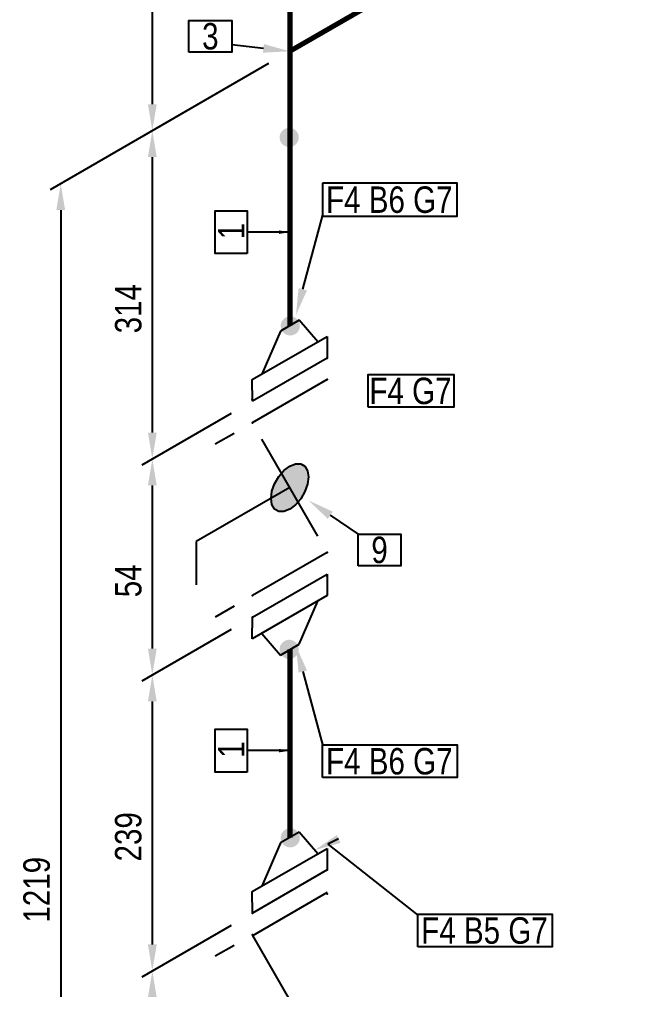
# Model space of a CAD drawing. Header units: millimetres. Extents: x 0 to 594, y 0 to 420.
# Drawn here: x 168 to 226.7, y 160.4 to 252.1 of the extents above; entities that cross this region are included whole.
import ezdxf
from ezdxf import colors
from ezdxf.entities.mleader import LeaderData, LeaderLine
from ezdxf.enums import TextEntityAlignment as Align
from ezdxf.math import Vec2, Vec3

# ---------------------------------------------------------------- set-up
doc = ezdxf.new("R2010")
doc.units = ezdxf.units.MM
doc.header["$LTSCALE"] = 0.25
for name, color, linetype in [('밸브', 4, 'Continuous'), ('용접', 1, 'Continuous'), ('주석', 7, 'Continuous'), ('치수', 1, 'Continuous')]:
    doc.layers.add(name, color=color, linetype=linetype)
doc.layers.add('파이프', color=3, linetype='Continuous', lineweight=70)
doc.styles.add('AdskIsoAnnotation', font='arial.ttf', dxfattribs={"width": 0.8, "height": 1})
doc.styles.add('AdskIsoMetric', font='arial.ttf', dxfattribs={"width": 0.8, "height": 2.5})
doc.styles.add('AdskIsoMetric-30', font='arial.ttf', dxfattribs={"width": 0.8, "height": 2.5})
doc.styles.add('AdskIsoMetric30', font='arial.ttf', dxfattribs={"width": 0.8, "oblique": 30, "height": 2.5})
doc.styles.get("Standard").update_dxf_attribs({"font": 'arial.ttf'})
doc.dimstyles.new('AdskIsoMetric', dxfattribs={"dimtxt": 2.5, "dimasz": 2.5, "dimexe": 1, "dimexo": 2, "dimgap": 0.8, "dimtad": 1, "dimdec": 0, "dimrnd": 1, "dimzin": 0, "dimdsep": 46, "dimtxsty": 'AdskIsoMetric', "dimcen": 0, "dimclrt": 7, "dimadec": 0, "dimazin": 0, "dimtfac": 1, "dimtdec": 0, "dimtmove": 1, "dimatfit": 3, "dimfxl": 0, "dimfrac": 2, "dimtolj": 1, "dimtzin": 0, "dimarcsym": 0})

# ---------------------------------------------------------------- blocks, each defined once
blk = doc.blocks.new('화살표된 체크 밸브-1-IsoRight')
h = blk.add_hatch(color=256)
h.paths.add_polyline_path([(-0.2335, 0), (-0.2149, -0.0539), (-0.3573, 0)], flags=0)
h.paths.add_polyline_path([(-0.2522, 0.0539), (-0.2335, 0), (-0.3573, 0)], flags=0)
at = {"color": 0, "extrusion": (0.707107, 0.408248, -0.57735)}
for p, q in [((-0.3568, 0.4082), (-0.3568, 0)), ((-0.3568, 0), (0.3503, 0)), ((0.3503, 0), (0.3503, -0.4082))]:
    blk.add_line(p, q, dxfattribs=at)
blk = doc.blocks.new('개스킷-1-IsoRight')
at = {"color": 0, "linetype": 'ByBlock', "lineweight": -2, "extrusion": (1, 0, 0)}
for p in [(-0.0442, 0.2296), (0.0442, 0.1786), (-0.0529, -0.1736), (0.0442, -0.2296)]:
    blk.add_point(p, dxfattribs=at)
blk = doc.blocks.new('플랜지WN-1-IsoRight')
at = {"color": 0, "linetype": 'ByBlock', "lineweight": -2, "extrusion": (0.707107, 0.408248, -0.57735)}
for p, q in [((0.0221, 0.1914), (0.1105, 0.1403)), ((0.0221, -0.2169), (0.0221, 0.1914)), ((0.0221, 0.1403), (-0.1105, 0.1148)), ((0.1105, 0.1403), (0.1105, -0.2679)), ((-0.1105, 0.1148), (-0.1105, 0.0128)), ((-0.1105, 0.0128), (0.0221, -0.1659)), ((0.1105, -0.2679), (0.0221, -0.2169))]:
    blk.add_line(p, q, dxfattribs=at)
blk = doc.blocks.new('버터플라이 밸브-1-IsoRight')
blk.add_hatch(color=256).paths.add_polyline_path([(-0.0884, 0.051), (-0.0883, 0.0516), (-0.0882, 0.0522), (-0.0881, 0.0528), (-0.088, 0.0534), (-0.0879, 0.054), (-0.0879, 0.0546), (-0.0878, 0.0552), (-0.0877, 0.0558), (-0.0876, 0.0564), (-0.0875, 0.057), (-0.0874, 0.0576), (-0.0873, 0.0581), (-0.0872, 0.0587), (-0.0872, 0.0593), (-0.0871, 0.0599), (-0.087, 0.0605), (-0.0869, 0.0611), (-0.0868, 0.0617), (-0.0867, 0.0623), (-0.0866, 0.0629), (-0.0865, 0.0635), (-0.0864, 0.0641), (-0.0864, 0.0647), (-0.0863, 0.0653), (-0.0862, 0.0658), (-0.0861, 0.0664), (-0.086, 0.067), (-0.0859, 0.0676), (-0.0858, 0.0682), (-0.0857, 0.0688), (-0.0857, 0.0694), (-0.0856, 0.07), (-0.0855, 0.0706), (-0.0854, 0.0712), (-0.0853, 0.0718), (-0.0852, 0.0724), (-0.0851, 0.073), (-0.085, 0.0736), (-0.0849, 0.0741), (-0.0849, 0.0747), (-0.0848, 0.0753), (-0.0847, 0.0759), (-0.0846, 0.0765), (-0.0845, 0.0771), (-0.0844, 0.0777), (-0.0843, 0.0783), (-0.0842, 0.0789), (-0.0842, 0.0795), (-0.0841, 0.0801), (-0.0841, 0.0801), (-0.0838, 0.0805), (-0.0835, 0.0809), (-0.0833, 0.0814), (-0.083, 0.0818), (-0.0828, 0.0822), (-0.0825, 0.0827), (-0.0823, 0.0831), (-0.082, 0.0835), (-0.0818, 0.084), (-0.0815, 0.0844), (-0.0812, 0.0848), (-0.081, 0.0853), (-0.0807, 0.0857), (-0.0805, 0.0861), (-0.0802, 0.0866), (-0.08, 0.087), (-0.0797, 0.0874), (-0.0795, 0.0879), (-0.0792, 0.0883), (-0.0789, 0.0887), (-0.0787, 0.0892), (-0.0784, 0.0896), (-0.0782, 0.09), (-0.0779, 0.0905), (-0.0777, 0.0909), (-0.0774, 0.0913), (-0.0771, 0.0918), (-0.0769, 0.0922), (-0.0766, 0.0926), (-0.0764, 0.0931), (-0.0761, 0.0935), (-0.0759, 0.0939), (-0.0756, 0.0944), (-0.0754, 0.0948), (-0.0751, 0.0952), (-0.0748, 0.0957), (-0.0746, 0.0961), (-0.0743, 0.0965), (-0.0741, 0.0969), (-0.0738, 0.0974), (-0.0736, 0.0978), (-0.0733, 0.0982), (-0.073, 0.0987), (-0.0728, 0.0991), (-0.0725, 0.0995), (-0.0723, 0.1), (-0.072, 0.1004), (-0.0718, 0.1008), (-0.0715, 0.1013), (-0.0715, 0.1013), (-0.0711, 0.1015), (-0.0707, 0.1017), (-0.0703, 0.102), (-0.0699, 0.1022), (-0.0695, 0.1024), (-0.0691, 0.1027), (-0.0687, 0.1029), (-0.0683, 0.1031), (-0.0679, 0.1033), (-0.0675, 0.1036), (-0.0671, 0.1038), (-0.0667, 0.104), (-0.0663, 0.1043), (-0.0659, 0.1045), (-0.0655, 0.1047), (-0.0651, 0.105), (-0.0647, 0.1052), (-0.0643, 0.1054), (-0.0639, 0.1057), (-0.0635, 0.1059), (-0.0631, 0.1061), (-0.0627, 0.1063), (-0.0623, 0.1066), (-0.0619, 0.1068), (-0.0615, 0.107), (-0.0611, 0.1073), (-0.0607, 0.1075), (-0.0603, 0.1077), (-0.0599, 0.108), (-0.0595, 0.1082), (-0.0591, 0.1084), (-0.0587, 0.1086), (-0.0583, 0.1089), (-0.0579, 0.1091), (-0.0575, 0.1093), (-0.0571, 0.1096), (-0.0567, 0.1098), (-0.0563, 0.11), (-0.0559, 0.1103), (-0.0555, 0.1105), (-0.0551, 0.1107), (-0.0547, 0.111), (-0.0543, 0.1112), (-0.0539, 0.1114), (-0.0535, 0.1116), (-0.0532, 0.1119), (-0.0528, 0.1121), (-0.0524, 0.1123), (-0.052, 0.1126), (-0.052, 0.1126), (-0.0515, 0.1126), (-0.0509, 0.1126), (-0.0504, 0.1126), (-0.0499, 0.1126), (-0.0494, 0.1126), (-0.0489, 0.1126), (-0.0484, 0.1126), (-0.0479, 0.1126), (-0.0474, 0.1126), (-0.0469, 0.1126), (-0.0464, 0.1126), (-0.0459, 0.1126), (-0.0454, 0.1126), (-0.0449, 0.1126), (-0.0444, 0.1126), (-0.0439, 0.1127), (-0.0434, 0.1127), (-0.0429, 0.1127), (-0.0424, 0.1127), (-0.0419, 0.1127), (-0.0414, 0.1127), (-0.0409, 0.1127), (-0.0404, 0.1127), (-0.0399, 0.1127), (-0.0394, 0.1127), (-0.0389, 0.1127), (-0.0384, 0.1127), (-0.0379, 0.1127), (-0.0374, 0.1127), (-0.0369, 0.1127), (-0.0364, 0.1127), (-0.0359, 0.1127), (-0.0354, 0.1127), (-0.0349, 0.1128), (-0.0344, 0.1128), (-0.0339, 0.1128), (-0.0333, 0.1128), (-0.0328, 0.1128), (-0.0323, 0.1128), (-0.0318, 0.1128), (-0.0313, 0.1128), (-0.0308, 0.1128), (-0.0303, 0.1128), (-0.0298, 0.1128), (-0.0293, 0.1128), (-0.0288, 0.1128), (-0.0283, 0.1128), (-0.0278, 0.1128), (-0.0273, 0.1128), (-0.0273, 0.1128), (-0.0268, 0.1126), (-0.0262, 0.1124), (-0.0256, 0.1122), (-0.0251, 0.112), (-0.0245, 0.1117), (-0.024, 0.1115), (-0.0234, 0.1113), (-0.0229, 0.1111), (-0.0223, 0.1109), (-0.0217, 0.1106), (-0.0212, 0.1104), (-0.0206, 0.1102), (-0.0201, 0.11), (-0.0195, 0.1098), (-0.019, 0.1095), (-0.0184, 0.1093), (-0.0178, 0.1091), (-0.0173, 0.1089), (-0.0167, 0.1087), (-0.0162, 0.1084), (-0.0156, 0.1082), (-0.0151, 0.108), (-0.0145, 0.1078), (-0.0139, 0.1076), (-0.0134, 0.1073), (-0.0128, 0.1071), (-0.0123, 0.1069), (-0.0117, 0.1067), (-0.0111, 0.1065), (-0.0106, 0.1062), (-0.01, 0.106), (-0.0095, 0.1058), (-0.0089, 0.1056), (-0.0084, 0.1054), (-0.0078, 0.1051), (-0.0072, 0.1049), (-0.0067, 0.1047), (-0.0061, 0.1045), (-0.0056, 0.1043), (-0.005, 0.104), (-0.0045, 0.1038), (-0.0039, 0.1036), (-0.0033, 0.1034), (-0.0028, 0.1032), (-0.0022, 0.1029), (-0.0017, 0.1027), (-0.0011, 0.1025), (-0.0006, 0.1023), (0, 0.1021), (0, 0.1021), (0.0006, 0.1016), (0.0011, 0.1012), (0.0017, 0.1008), (0.0022, 0.1004), (0.0028, 0.0999), (0.0033, 0.0995), (0.0039, 0.0991), (0.0045, 0.0987), (0.005, 0.0982), (0.0056, 0.0978), (0.0061, 0.0974), (0.0067, 0.097), (0.0072, 0.0966), (0.0078, 0.0961), (0.0084, 0.0957), (0.0089, 0.0953), (0.0095, 0.0949), (0.01, 0.0944), (0.0106, 0.094), (0.0111, 0.0936), (0.0117, 0.0932), (0.0123, 0.0927), (0.0128, 0.0923), (0.0134, 0.0919), (0.0139, 0.0915), (0.0145, 0.091), (0.0151, 0.0906), (0.0156, 0.0902), (0.0162, 0.0898), (0.0167, 0.0893), (0.0173, 0.0889), (0.0178, 0.0885), (0.0184, 0.0881), (0.019, 0.0877), (0.0195, 0.0872), (0.0201, 0.0868), (0.0206, 0.0864), (0.0212, 0.086), (0.0217, 0.0855), (0.0223, 0.0851), (0.0229, 0.0847), (0.0234, 0.0843), (0.024, 0.0838), (0.0245, 0.0834), (0.0251, 0.083), (0.0256, 0.0826), (0.0262, 0.0821), (0.0268, 0.0817), (0.0273, 0.0813), (0.0273, 0.0813), (0.0278, 0.0807), (0.0283, 0.0801), (0.0288, 0.0795), (0.0293, 0.079), (0.0298, 0.0784), (0.0303, 0.0778), (0.0308, 0.0772), (0.0313, 0.0766), (0.0318, 0.076), (0.0323, 0.0754), (0.0328, 0.0748), (0.0333, 0.0743), (0.0339, 0.0737), (0.0344, 0.0731), (0.0349, 0.0725), (0.0354, 0.0719), (0.0359, 0.0713), (0.0364, 0.0707), (0.0369, 0.0702), (0.0374, 0.0696), (0.0379, 0.069), (0.0384, 0.0684), (0.0389, 0.0678), (0.0394, 0.0672), (0.0399, 0.0666), (0.0404, 0.0661), (0.0409, 0.0655), (0.0414, 0.0649), (0.0419, 0.0643), (0.0424, 0.0637), (0.0429, 0.0631), (0.0434, 0.0625), (0.0439, 0.062), (0.0444, 0.0614), (0.0449, 0.0608), (0.0454, 0.0602), (0.0459, 0.0596), (0.0464, 0.059), (0.0469, 0.0584), (0.0474, 0.0579), (0.0479, 0.0573), (0.0484, 0.0567), (0.0489, 0.0561), (0.0494, 0.0555), (0.0499, 0.0549), (0.0504, 0.0543), (0.0509, 0.0537), (0.0515, 0.0532), (0.052, 0.0526), (0.052, 0.0526), (0.0524, 0.0519), (0.0528, 0.0512), (0.0532, 0.0505), (0.0535, 0.0498), (0.0539, 0.0491), (0.0543, 0.0484), (0.0547, 0.0477), (0.0551, 0.047), (0.0555, 0.0464), (0.0559, 0.0457), (0.0563, 0.045), (0.0567, 0.0443), (0.0571, 0.0436), (0.0575, 0.0429), (0.0579, 0.0422), (0.0583, 0.0415), (0.0587, 0.0408), (0.0591, 0.0401), (0.0595, 0.0394), (0.0599, 0.0388), (0.0603, 0.0381), (0.0607, 0.0374), (0.0611, 0.0367), (0.0615, 0.036), (0.0619, 0.0353), (0.0623, 0.0346), (0.0627, 0.0339), (0.0631, 0.0332), (0.0635, 0.0325), (0.0639, 0.0318), (0.0643, 0.0311), (0.0647, 0.0305), (0.0651, 0.0298), (0.0655, 0.0291), (0.0659, 0.0284), (0.0663, 0.0277), (0.0667, 0.027), (0.0671, 0.0263), (0.0675, 0.0256), (0.0679, 0.0249), (0.0683, 0.0242), (0.0687, 0.0235), (0.0691, 0.0229), (0.0695, 0.0222), (0.0699, 0.0215), (0.0703, 0.0208), (0.0707, 0.0201), (0.0711, 0.0194), (0.0715, 0.0187), (0.0715, 0.0187), (0.0718, 0.018), (0.072, 0.0172), (0.0723, 0.0165), (0.0725, 0.0158), (0.0728, 0.0151), (0.073, 0.0143), (0.0733, 0.0136), (0.0736, 0.0129), (0.0738, 0.0121), (0.0741, 0.0114), (0.0743, 0.0107), (0.0746, 0.01), (0.0748, 0.0092), (0.0751, 0.0085), (0.0754, 0.0078), (0.0756, 0.007), (0.0759, 0.0063), (0.0761, 0.0056), (0.0764, 0.0049), (0.0766, 0.0041), (0.0769, 0.0034), (0.0771, 0.0027), (0.0774, 0.0019), (0.0777, 0.0012), (0.0779, 0.0005), (0.0782, -0.0002), (0.0784, -0.001), (0.0787, -0.0017), (0.0789, -0.0024), (0.0792, -0.0032), (0.0795, -0.0039), (0.0797, -0.0046), (0.08, -0.0053), (0.0802, -0.0061), (0.0805, -0.0068), (0.0807, -0.0075), (0.081, -0.0083), (0.0812, -0.009), (0.0815, -0.0097), (0.0818, -0.0104), (0.082, -0.0112), (0.0823, -0.0119), (0.0825, -0.0126), (0.0828, -0.0134), (0.083, -0.0141), (0.0833, -0.0148), (0.0835, -0.0155), (0.0838, -0.0163), (0.0841, -0.017), (0.0841, -0.017), (0.0842, -0.0177), (0.0842, -0.0184), (0.0843, -0.0191), (0.0844, -0.0198), (0.0845, -0.0205), (0.0846, -0.0212), (0.0847, -0.0219), (0.0848, -0.0226), (0.0849, -0.0232), (0.0849, -0.0239), (0.085, -0.0246), (0.0851, -0.0253), (0.0852, -0.026), (0.0853, -0.0267), (0.0854, -0.0274), (0.0855, -0.0281), (0.0856, -0.0288), (0.0857, -0.0295), (0.0857, -0.0302), (0.0858, -0.0309), (0.0859, -0.0316), (0.086, -0.0323), (0.0861, -0.033), (0.0862, -0.0337), (0.0863, -0.0344), (0.0864, -0.0351), (0.0864, -0.0357), (0.0865, -0.0364), (0.0866, -0.0371), (0.0867, -0.0378), (0.0868, -0.0385), (0.0869, -0.0392), (0.087, -0.0399), (0.0871, -0.0406), (0.0872, -0.0413), (0.0872, -0.042), (0.0873, -0.0427), (0.0874, -0.0434), (0.0875, -0.0441), (0.0876, -0.0448), (0.0877, -0.0455), (0.0878, -0.0462), (0.0879, -0.0469), (0.0879, -0.0476), (0.088, -0.0483), (0.0881, -0.0489), (0.0882, -0.0496), (0.0883, -0.0503), (0.0884, -0.051), (0.0884, -0.051), (0.0883, -0.0516), (0.0882, -0.0522), (0.0881, -0.0528), (0.088, -0.0534), (0.0879, -0.054), (0.0879, -0.0546), (0.0878, -0.0552), (0.0877, -0.0558), (0.0876, -0.0564), (0.0875, -0.057), (0.0874, -0.0576), (0.0873, -0.0581), (0.0872, -0.0587), (0.0872, -0.0593), (0.0871, -0.0599), (0.087, -0.0605), (0.0869, -0.0611), (0.0868, -0.0617), (0.0867, -0.0623), (0.0866, -0.0629), (0.0865, -0.0635), (0.0864, -0.0641), (0.0864, -0.0647), (0.0863, -0.0653), (0.0862, -0.0658), (0.0861, -0.0664), (0.086, -0.067), (0.0859, -0.0676), (0.0858, -0.0682), (0.0857, -0.0688), (0.0857, -0.0694), (0.0856, -0.07), (0.0855, -0.0706), (0.0854, -0.0712), (0.0853, -0.0718), (0.0852, -0.0724), (0.0851, -0.073), (0.085, -0.0736), (0.0849, -0.0741), (0.0849, -0.0747), (0.0848, -0.0753), (0.0847, -0.0759), (0.0846, -0.0765), (0.0845, -0.0771), (0.0844, -0.0777), (0.0843, -0.0783), (0.0842, -0.0789), (0.0842, -0.0795), (0.0841, -0.0801), (0.0841, -0.0801), (0.0838, -0.0805), (0.0835, -0.0809), (0.0833, -0.0814), (0.083, -0.0818), (0.0828, -0.0822), (0.0825, -0.0827), (0.0823, -0.0831), (0.082, -0.0835), (0.0818, -0.084), (0.0815, -0.0844), (0.0812, -0.0848), (0.081, -0.0853), (0.0807, -0.0857), (0.0805, -0.0861), (0.0802, -0.0866), (0.08, -0.087), (0.0797, -0.0874), (0.0795, -0.0879), (0.0792, -0.0883), (0.0789, -0.0887), (0.0787, -0.0892), (0.0784, -0.0896), (0.0782, -0.09), (0.0779, -0.0905), (0.0777, -0.0909), (0.0774, -0.0913), (0.0771, -0.0918), (0.0769, -0.0922), (0.0766, -0.0926), (0.0764, -0.0931), (0.0761, -0.0935), (0.0759, -0.0939), (0.0756, -0.0944), (0.0754, -0.0948), (0.0751, -0.0952), (0.0748, -0.0957), (0.0746, -0.0961), (0.0743, -0.0965), (0.0741, -0.0969), (0.0738, -0.0974), (0.0736, -0.0978), (0.0733, -0.0982), (0.073, -0.0987), (0.0728, -0.0991), (0.0725, -0.0995), (0.0723, -0.1), (0.072, -0.1004), (0.0718, -0.1008), (0.0715, -0.1013), (0.0715, -0.1013), (0.0711, -0.1015), (0.0707, -0.1017), (0.0703, -0.102), (0.0699, -0.1022), (0.0695, -0.1024), (0.0691, -0.1027), (0.0687, -0.1029), (0.0683, -0.1031), (0.0679, -0.1033), (0.0675, -0.1036), (0.0671, -0.1038), (0.0667, -0.104), (0.0663, -0.1043), (0.0659, -0.1045), (0.0655, -0.1047), (0.0651, -0.105), (0.0647, -0.1052), (0.0643, -0.1054), (0.0639, -0.1057), (0.0635, -0.1059), (0.0631, -0.1061), (0.0627, -0.1063), (0.0623, -0.1066), (0.0619, -0.1068), (0.0615, -0.107), (0.0611, -0.1073), (0.0607, -0.1075), (0.0603, -0.1077), (0.0599, -0.108), (0.0595, -0.1082), (0.0591, -0.1084), (0.0587, -0.1086), (0.0583, -0.1089), (0.0579, -0.1091), (0.0575, -0.1093), (0.0571, -0.1096), (0.0567, -0.1098), (0.0563, -0.11), (0.0559, -0.1103), (0.0555, -0.1105), (0.0551, -0.1107), (0.0547, -0.111), (0.0543, -0.1112), (0.0539, -0.1114), (0.0535, -0.1116), (0.0532, -0.1119), (0.0528, -0.1121), (0.0524, -0.1123), (0.052, -0.1126), (0.052, -0.1126), (0.0515, -0.1126), (0.0509, -0.1126), (0.0504, -0.1126), (0.0499, -0.1126), (0.0494, -0.1126), (0.0489, -0.1126), (0.0484, -0.1126), (0.0479, -0.1126), (0.0474, -0.1126), (0.0469, -0.1126), (0.0464, -0.1126), (0.0459, -0.1126), (0.0454, -0.1126), (0.0449, -0.1126), (0.0444, -0.1126), (0.0439, -0.1127), (0.0434, -0.1127), (0.0429, -0.1127), (0.0424, -0.1127), (0.0419, -0.1127), (0.0414, -0.1127), (0.0409, -0.1127), (0.0404, -0.1127), (0.0399, -0.1127), (0.0394, -0.1127), (0.0389, -0.1127), (0.0384, -0.1127), (0.0379, -0.1127), (0.0374, -0.1127), (0.0369, -0.1127), (0.0364, -0.1127), (0.0359, -0.1127), (0.0354, -0.1127), (0.0349, -0.1128), (0.0344, -0.1128), (0.0339, -0.1128), (0.0333, -0.1128), (0.0328, -0.1128), (0.0323, -0.1128), (0.0318, -0.1128), (0.0313, -0.1128), (0.0308, -0.1128), (0.0303, -0.1128), (0.0298, -0.1128), (0.0293, -0.1128), (0.0288, -0.1128), (0.0283, -0.1128), (0.0278, -0.1128), (0.0273, -0.1128), (0.0273, -0.1128), (0.0268, -0.1126), (0.0262, -0.1124), (0.0256, -0.1122), (0.0251, -0.112), (0.0245, -0.1117), (0.024, -0.1115), (0.0234, -0.1113), (0.0229, -0.1111), (0.0223, -0.1109), (0.0217, -0.1106), (0.0212, -0.1104), (0.0206, -0.1102), (0.0201, -0.11), (0.0195, -0.1098), (0.019, -0.1095), (0.0184, -0.1093), (0.0178, -0.1091), (0.0173, -0.1089), (0.0167, -0.1087), (0.0162, -0.1084), (0.0156, -0.1082), (0.0151, -0.108), (0.0145, -0.1078), (0.0139, -0.1076), (0.0134, -0.1073), (0.0128, -0.1071), (0.0123, -0.1069), (0.0117, -0.1067), (0.0111, -0.1065), (0.0106, -0.1062), (0.01, -0.106), (0.0095, -0.1058), (0.0089, -0.1056), (0.0084, -0.1054), (0.0078, -0.1051), (0.0072, -0.1049), (0.0067, -0.1047), (0.0061, -0.1045), (0.0056, -0.1043), (0.005, -0.104), (0.0045, -0.1038), (0.0039, -0.1036), (0.0033, -0.1034), (0.0028, -0.1032), (0.0022, -0.1029), (0.0017, -0.1027), (0.0011, -0.1025), (0.0006, -0.1023), (0, -0.1021), (0, -0.1021), (-0.0006, -0.1016), (-0.0011, -0.1012), (-0.0017, -0.1008), (-0.0022, -0.1004), (-0.0028, -0.0999), (-0.0033, -0.0995), (-0.0039, -0.0991), (-0.0045, -0.0987), (-0.005, -0.0982), (-0.0056, -0.0978), (-0.0061, -0.0974), (-0.0067, -0.097), (-0.0072, -0.0966), (-0.0078, -0.0961), (-0.0084, -0.0957), (-0.0089, -0.0953), (-0.0095, -0.0949), (-0.01, -0.0944), (-0.0106, -0.094), (-0.0111, -0.0936), (-0.0117, -0.0932), (-0.0123, -0.0927), (-0.0128, -0.0923), (-0.0134, -0.0919), (-0.0139, -0.0915), (-0.0145, -0.091), (-0.0151, -0.0906), (-0.0156, -0.0902), (-0.0162, -0.0898), (-0.0167, -0.0893), (-0.0173, -0.0889), (-0.0178, -0.0885), (-0.0184, -0.0881), (-0.019, -0.0877), (-0.0195, -0.0872), (-0.0201, -0.0868), (-0.0206, -0.0864), (-0.0212, -0.086), (-0.0217, -0.0855), (-0.0223, -0.0851), (-0.0229, -0.0847), (-0.0234, -0.0843), (-0.024, -0.0838), (-0.0245, -0.0834), (-0.0251, -0.083), (-0.0256, -0.0826), (-0.0262, -0.0821), (-0.0268, -0.0817), (-0.0273, -0.0813), (-0.0273, -0.0813), (-0.0278, -0.0807), (-0.0283, -0.0801), (-0.0288, -0.0795), (-0.0293, -0.079), (-0.0298, -0.0784), (-0.0303, -0.0778), (-0.0308, -0.0772), (-0.0313, -0.0766), (-0.0318, -0.076), (-0.0323, -0.0754), (-0.0328, -0.0748), (-0.0333, -0.0743), (-0.0339, -0.0737), (-0.0344, -0.0731), (-0.0349, -0.0725), (-0.0354, -0.0719), (-0.0359, -0.0713), (-0.0364, -0.0707), (-0.0369, -0.0702), (-0.0374, -0.0696), (-0.0379, -0.069), (-0.0384, -0.0684), (-0.0389, -0.0678), (-0.0394, -0.0672), (-0.0399, -0.0666), (-0.0404, -0.0661), (-0.0409, -0.0655), (-0.0414, -0.0649), (-0.0419, -0.0643), (-0.0424, -0.0637), (-0.0429, -0.0631), (-0.0434, -0.0625), (-0.0439, -0.062), (-0.0444, -0.0614), (-0.0449, -0.0608), (-0.0454, -0.0602), (-0.0459, -0.0596), (-0.0464, -0.059), (-0.0469, -0.0584), (-0.0474, -0.0579), (-0.0479, -0.0573), (-0.0484, -0.0567), (-0.0489, -0.0561), (-0.0494, -0.0555), (-0.0499, -0.0549), (-0.0504, -0.0543), (-0.0509, -0.0537), (-0.0515, -0.0532), (-0.052, -0.0526), (-0.052, -0.0526), (-0.0524, -0.0519), (-0.0528, -0.0512), (-0.0532, -0.0505), (-0.0535, -0.0498), (-0.0539, -0.0491), (-0.0543, -0.0484), (-0.0547, -0.0477), (-0.0551, -0.047), (-0.0555, -0.0464), (-0.0559, -0.0457), (-0.0563, -0.045), (-0.0567, -0.0443), (-0.0571, -0.0436), (-0.0575, -0.0429), (-0.0579, -0.0422), (-0.0583, -0.0415), (-0.0587, -0.0408), (-0.0591, -0.0401), (-0.0595, -0.0394), (-0.0599, -0.0388), (-0.0603, -0.0381), (-0.0607, -0.0374), (-0.0611, -0.0367), (-0.0615, -0.036), (-0.0619, -0.0353), (-0.0623, -0.0346), (-0.0627, -0.0339), (-0.0631, -0.0332), (-0.0635, -0.0325), (-0.0639, -0.0318), (-0.0643, -0.0311), (-0.0647, -0.0305), (-0.0651, -0.0298), (-0.0655, -0.0291), (-0.0659, -0.0284), (-0.0663, -0.0277), (-0.0667, -0.027), (-0.0671, -0.0263), (-0.0675, -0.0256), (-0.0679, -0.0249), (-0.0683, -0.0242), (-0.0687, -0.0235), (-0.0691, -0.0229), (-0.0695, -0.0222), (-0.0699, -0.0215), (-0.0703, -0.0208), (-0.0707, -0.0201), (-0.0711, -0.0194), (-0.0715, -0.0187), (-0.0715, -0.0187), (-0.0718, -0.018), (-0.072, -0.0172), (-0.0723, -0.0165), (-0.0725, -0.0158), (-0.0728, -0.0151), (-0.073, -0.0143), (-0.0733, -0.0136), (-0.0736, -0.0129), (-0.0738, -0.0121), (-0.0741, -0.0114), (-0.0743, -0.0107), (-0.0746, -0.01), (-0.0748, -0.0092), (-0.0751, -0.0085), (-0.0754, -0.0078), (-0.0756, -0.007), (-0.0759, -0.0063), (-0.0761, -0.0056), (-0.0764, -0.0049), (-0.0766, -0.0041), (-0.0769, -0.0034), (-0.0771, -0.0027), (-0.0774, -0.0019), (-0.0777, -0.0012), (-0.0779, -0.0005), (-0.0782, 0.0002), (-0.0784, 0.001), (-0.0787, 0.0017), (-0.0789, 0.0024), (-0.0792, 0.0032), (-0.0795, 0.0039), (-0.0797, 0.0046), (-0.08, 0.0053), (-0.0802, 0.0061), (-0.0805, 0.0068), (-0.0807, 0.0075), (-0.081, 0.0083), (-0.0812, 0.009), (-0.0815, 0.0097), (-0.0818, 0.0104), (-0.082, 0.0112), (-0.0823, 0.0119), (-0.0825, 0.0126), (-0.0828, 0.0134), (-0.083, 0.0141), (-0.0833, 0.0148), (-0.0835, 0.0155), (-0.0838, 0.0163), (-0.0841, 0.017), (-0.0841, 0.017), (-0.0842, 0.0177), (-0.0842, 0.0184), (-0.0843, 0.0191), (-0.0844, 0.0198), (-0.0845, 0.0205), (-0.0846, 0.0212), (-0.0847, 0.0219), (-0.0848, 0.0226), (-0.0849, 0.0232), (-0.0849, 0.0239), (-0.085, 0.0246), (-0.0851, 0.0253), (-0.0852, 0.026), (-0.0853, 0.0267), (-0.0854, 0.0274), (-0.0855, 0.0281), (-0.0856, 0.0288), (-0.0857, 0.0295), (-0.0857, 0.0302), (-0.0858, 0.0309), (-0.0859, 0.0316), (-0.086, 0.0323), (-0.0861, 0.033), (-0.0862, 0.0337), (-0.0863, 0.0344), (-0.0864, 0.0351), (-0.0864, 0.0357), (-0.0865, 0.0364), (-0.0866, 0.0371), (-0.0867, 0.0378), (-0.0868, 0.0385), (-0.0869, 0.0392), (-0.087, 0.0399), (-0.0871, 0.0406), (-0.0872, 0.0413), (-0.0872, 0.042), (-0.0873, 0.0427), (-0.0874, 0.0434), (-0.0875, 0.0441), (-0.0876, 0.0448), (-0.0877, 0.0455), (-0.0878, 0.0462), (-0.0879, 0.0469), (-0.0879, 0.0476), (-0.088, 0.0483), (-0.0881, 0.0489), (-0.0882, 0.0496), (-0.0883, 0.0503)], flags=0)
at = {"color": 0, "linetype": 'ByBlock', "lineweight": -2, "extrusion": (0.707107, 0.408248, -0.57735)}
for p, q in [((-0.3536, 0.4082), (-0.3536, 0)), ((-0.0841, 0.0801), (-0.0715, 0.1013)), ((-0.0715, 0.1013), (-0.052, 0.1126)), ((-0.052, 0.1126), (-0.0273, 0.1128)), ((-0.0273, 0.1128), (0, 0.1021)), ((0, 0.1021), (0.0273, 0.0813)), ((-0.0884, 0.051), (-0.0841, 0.0801)), ((-0.0841, 0.017), (-0.0884, 0.051)), ((0.0273, 0.0813), (0.052, 0.0526)), ((0.052, 0.0526), (0.0715, 0.0187)), ((0.2652, 0), (-0.2652, 0)), ((-0.0715, -0.0187), (-0.0841, 0.017)), ((0.0715, 0.0187), (0.0841, -0.017)), ((0.3536, 0), (0.3536, -0.4082)), ((-0.052, -0.0526), (-0.0715, -0.0187)), ((0.0841, -0.017), (0.0884, -0.051)), ((-0.0273, -0.0813), (-0.052, -0.0526)), ((0, -0.1021), (-0.0273, -0.0813)), ((0.0841, -0.0801), (0.0715, -0.1013)), ((0.0884, -0.051), (0.0841, -0.0801)), ((0.0273, -0.1128), (0, -0.1021)), ((0.052, -0.1126), (0.0273, -0.1128)), ((0.0715, -0.1013), (0.052, -0.1126))]:
    blk.add_line(p, q, dxfattribs=at)
blk = doc.blocks.new('Operator_Lever-2-IsoRight')
at = {"color": 0, "linetype": 'ByBlock', "lineweight": -2, "extrusion": (-0.707107, -0.408248, 0.57735)}
for p, q in [((0, 0), (0, -0.5103)), ((0, -0.5103), (0.1768, -0.6124))]:
    blk.add_line(p, q, dxfattribs=at)
blk = doc.blocks.new('*D45')
at = {"layer": 'Defpoints', "color": 0}
for p in [(256.265, 300.309), (256.265, 285.309), (193.535, 249.092)]:
    blk.add_point(p, dxfattribs=at)
at = {"layer": '치수', "color": 0, "lineweight": -2}
for p, q in [((256.265, 287.619), (256.265, 301.464)), ((195.701, 265.342), (254.1, 299.059))]:
    blk.add_line(p, q, dxfattribs=at)
at = {"layer": '치수', "color": 0}
for points in [[(253.891, 299.42), (254.308, 298.698), (256.265, 300.309)], [(195.492, 265.703), (195.909, 264.982), (193.535, 264.092)]]:
    blk.add_solid(points, dxfattribs=at)
at = {"layer": '치수', "color": 7, "insert": (224.9, 284.818), "char_height": 2.5, "attachment_point": 5, "rotation": 30, "style": 'AdskIsoMetric30'}
blk.add_mtext('\\A1;700', dxfattribs=at)
blk = doc.blocks.new('*D48')
at = {"layer": 'Defpoints', "color": 0}
for p in [(193.535, 287.764), (193.535, 249.092), (180.545, 241.592)]:
    blk.add_point(p, dxfattribs=at)
at = {"layer": '치수', "color": 0, "lineweight": -2}
for p, q in [((191.535, 286.609), (179.545, 279.687)), ((180.545, 277.764), (180.545, 244.092)), ((191.535, 247.938), (179.545, 241.015))]:
    blk.add_line(p, q, dxfattribs=at)
at = {"layer": '치수', "color": 0}
for points in [[(180.128, 277.764), (180.962, 277.764), (180.545, 280.264)], [(180.128, 244.092), (180.962, 244.092), (180.545, 241.592)]]:
    blk.add_solid(points, dxfattribs=at)
at = {"layer": '치수', "color": 7, "insert": (178.279, 259.62), "char_height": 2.5, "attachment_point": 5, "rotation": 90, "style": 'AdskIsoMetric-30'}
blk.add_mtext('\\A1;1716', dxfattribs=at)
blk = doc.blocks.new('*D49')
at = {"layer": 'Defpoints', "color": 0}
for p in [(193.535, 249.092), (190, 216.021), (180.545, 210.562)]:
    blk.add_point(p, dxfattribs=at)
at = {"layer": '치수', "color": 0, "lineweight": -2}
for p, q in [((191.535, 247.938), (179.545, 241.015)), ((180.545, 239.092), (180.545, 213.062)), ((188, 214.866), (179.545, 209.985))]:
    blk.add_line(p, q, dxfattribs=at)
at = {"layer": '치수', "color": 0}
for points in [[(180.128, 239.092), (180.962, 239.092), (180.545, 241.592)], [(180.128, 213.062), (180.962, 213.062), (180.545, 210.562)]]:
    blk.add_solid(points, dxfattribs=at)
at = {"layer": '치수', "color": 7, "insert": (178.279, 224.769), "char_height": 2.5, "attachment_point": 5, "rotation": 90, "style": 'AdskIsoMetric-30'}
blk.add_mtext('\\A1;314', dxfattribs=at)
blk = doc.blocks.new('*D50')
at = {"layer": 'Defpoints', "color": 0}
for p in [(190, 216.021), (190, 195.609), (180.545, 190.15)]:
    blk.add_point(p, dxfattribs=at)
at = {"layer": '치수', "color": 0, "lineweight": -2}
for p, q in [((188, 214.866), (179.545, 209.985)), ((180.545, 208.062), (180.545, 192.65)), ((188, 194.454), (179.545, 189.573))]:
    blk.add_line(p, q, dxfattribs=at)
at = {"layer": '치수', "color": 0}
for points in [[(180.128, 208.062), (180.962, 208.062), (180.545, 210.562)], [(180.128, 192.65), (180.962, 192.65), (180.545, 190.15)]]:
    blk.add_solid(points, dxfattribs=at)
at = {"layer": '치수', "color": 7, "insert": (178.284, 199.051), "char_height": 2.5, "attachment_point": 5, "rotation": 90, "style": 'AdskIsoMetric-30'}
blk.add_mtext('\\A1;54', dxfattribs=at)
blk = doc.blocks.new('개스킷 해치 표식-1-IsoRight')
at = {"linetype": 'ByBlock', "lineweight": -2, "extrusion": (0.707107, 0.408248, -0.57735)}
blk.add_line((0, 0), (0, 0.1021), dxfattribs=at)
blk = doc.blocks.new('*D51')
at = {"layer": 'Defpoints', "color": 0}
for p in [(190, 195.609), (190, 167.64), (180.545, 162.182)]:
    blk.add_point(p, dxfattribs=at)
at = {"layer": '치수', "color": 0, "lineweight": -2}
for p, q in [((188, 194.454), (179.545, 189.573)), ((180.545, 187.65), (180.545, 164.682)), ((188, 166.486), (179.545, 161.604))]:
    blk.add_line(p, q, dxfattribs=at)
at = {"layer": '치수', "color": 0}
for points in [[(180.128, 187.65), (180.962, 187.65), (180.545, 190.15)], [(180.128, 164.682), (180.962, 164.682), (180.545, 162.182)]]:
    blk.add_solid(points, dxfattribs=at)
at = {"layer": '치수', "color": 7, "insert": (178.279, 174.857), "char_height": 2.5, "attachment_point": 5, "rotation": 90, "style": 'AdskIsoMetric-30'}
blk.add_mtext('\\A1;239', dxfattribs=at)
blk = doc.blocks.new('*D52')
at = {"layer": 'Defpoints', "color": 0}
for p in [(190, 167.64), (190, 147.217), (180.545, 141.758)]:
    blk.add_point(p, dxfattribs=at)
at = {"layer": '치수', "color": 0, "lineweight": -2}
for p, q in [((188, 166.486), (179.545, 161.604)), ((180.545, 159.682), (180.545, 144.258)), ((188, 146.063), (179.545, 141.181))]:
    blk.add_line(p, q, dxfattribs=at)
at = {"layer": '치수', "color": 0}
for points in [[(180.128, 159.682), (180.962, 159.682), (180.545, 162.182)], [(180.128, 144.258), (180.962, 144.258), (180.545, 141.758)]]:
    blk.add_solid(points, dxfattribs=at)
at = {"layer": '치수', "color": 7, "insert": (178.278, 150.661), "char_height": 2.5, "attachment_point": 5, "rotation": 90, "style": 'AdskIsoMetric-30'}
blk.add_mtext('\\A1;248', dxfattribs=at)
blk = doc.blocks.new('*D54')
at = {"layer": 'Defpoints', "color": 0}
for p in [(193.535, 249.092), (193.535, 118.228), (171.885, 105.728)]:
    blk.add_point(p, dxfattribs=at)
at = {"layer": '치수', "color": 0, "lineweight": -2}
for p, q in [((191.535, 247.938), (170.885, 236.015)), ((171.885, 234.092), (171.885, 108.228)), ((191.535, 117.074), (170.885, 105.151))]:
    blk.add_line(p, q, dxfattribs=at)
at = {"layer": '치수', "color": 0}
for points in [[(171.468, 234.092), (172.301, 234.092), (171.885, 236.592)], [(171.468, 108.228), (172.301, 108.228), (171.885, 105.728)]]:
    blk.add_solid(points, dxfattribs=at)
at = {"layer": '치수', "color": 7, "insert": (169.619, 169.852), "char_height": 2.5, "attachment_point": 5, "rotation": 90, "style": 'AdskIsoMetric-30'}
blk.add_mtext('\\A1;1219', dxfattribs=at)
blk = doc.blocks.new('티-1-Iso2DSkew180')
at = {"color": 0, "linetype": 'ByBlock', "lineweight": -2, "extrusion": (0.707107, -0.408248, 0.57735)}
for p, q in [((0, 8.165), (0, 0)), ((0, 0), (7.071, 4.082)), ((0, 0), (0, -8.165))]:
    blk.add_line(p, q, dxfattribs=at)
blk = doc.blocks.new('Buttweld')
at = {"lineweight": -2}
blk.add_hatch(color=0, dxfattribs=at).paths.add_polyline_path([(0.044, -0.0026), (0.0433, 0.0053), (0.0413, 0.0129), (0.0379, 0.02), (0.0334, 0.0265), (0.0278, 0.0321), (0.0214, 0.0366), (0.0142, 0.0399), (0.0066, 0.042), (-0.0013, 0.0427), (-0.0091, 0.042), (-0.0168, 0.0399), (-0.0239, 0.0366), (-0.0304, 0.0321), (-0.036, 0.0265), (-0.0405, 0.02), (-0.0438, 0.0129), (-0.0459, 0.0053), (-0.0466, -0.0026), (-0.0459, -0.0105), (-0.0438, -0.0181), (-0.0405, -0.0252), (-0.036, -0.0317), (-0.0304, -0.0373), (-0.0239, -0.0418), (-0.0168, -0.0452), (-0.0091, -0.0472), (-0.0013, -0.0479), (0.0066, -0.0472), (0.0142, -0.0452), (0.0214, -0.0418), (0.0278, -0.0373), (0.0334, -0.0317), (0.0379, -0.0252), (0.0413, -0.0181), (0.0433, -0.0105)], is_closed=False, flags=0)
blk = doc.blocks.new('AnnoRect')
at = {"color": 0, "linetype": 'ByBlock', "lineweight": -2}
blk.add_wipeout([(-0.81, -0.6), (-0.81, 0.6), (0.81, 0.6), (0.81, -0.6)], dxfattribs=at)
blk.add_lwpolyline([(-0.81, -0.6), (-0.81, 0.6), (0.81, 0.6), (0.81, -0.6)], close=True, dxfattribs=at)
at = {"color": 0, "linetype": 'ByBlock', "lineweight": -2, "style": 'AdskIsoAnnotation', "width": 0.8}
blk.add_attdef('XX', text='', height=1, dxfattribs=at).set_placement((0, 0), align=Align.MIDDLE_CENTER)

msp = doc.modelspace()

# ---------------------------------------------------------------- linework, layer by layer
at = {"layer": '파이프'}
for points in [[(193.535, 240.927), (193.535, 223.165)], [(193.535, 192.547), (193.535, 174.785)]]:
    msp.add_lwpolyline(points, dxfattribs=at)

# ---------------------------------------------------------------- block references
at = {"layer": '밸브', "xscale": 20, "yscale": 20, "zscale": 20}
for name, p, rotation in [('플랜지WN-1-IsoRight', (193.535, 220.614), 300.0000000000578), ('개스킷-1-IsoRight', (193.535, 217.042), 300.0000000001083), ('버터플라이 밸브-1-IsoRight', (193.535, 207.856), 300.0000000000677), ('Operator_Lever-2-IsoRight', (193.535, 207.856), 300.0000000000451), ('개스킷-1-IsoRight', (193.535, 198.67), 120.0000000000722), ('플랜지WN-1-IsoRight', (193.535, 195.098), 120.0000000000722), ('플랜지WN-1-IsoRight', (193.535, 172.233), 300.0000000000722), ('개스킷-1-IsoRight', (193.535, 168.661), 120.0000000000722), ('화살표된 체크 밸브-1-IsoRight', (193.535, 159.47), 120.0000000000677)]:
    msp.add_blockref(name, p, dxfattribs=dict(at, rotation=rotation))
at = {"layer": '용접', "xscale": 20, "yscale": 20, "zscale": 20}
for p, rotation in [((193.535, 240.927), 270), ((193.535, 223.165), 90.00000000034923), ((193.535, 192.547), 270.0000000001974), ((193.535, 174.785), 90.00000000033403)]:
    msp.add_blockref('Buttweld', p, dxfattribs=dict(at, rotation=rotation))
at = {"layer": '치수', "xscale": 20, "yscale": 20, "zscale": 20, "rotation": 120.000000000073}
for p in [(188.268, 212.98), (188.268, 196.65), (188.268, 164.599)]:
    msp.add_blockref('개스킷 해치 표식-1-IsoRight', p, dxfattribs=at)
at = {"layer": '파이프'}
msp.add_blockref('티-1-Iso2DSkew180', (193.535, 249.092), dxfattribs=at)

# ---------------------------------------------------------------- dimensions: what is measured, and where the dimension line sits
at = {"layer": '치수'}
for base, p1, p2, angle, text, override, picture, middle in [((256.265, 300.309), (193.535, 249.092), (256.265, 285.309), 30, '700', {"dimtad": 0, "dimlfac": 9.664019, "dimtxsty": 'AdskIsoMetric30', "dimse1": 1, "dimse2": 0, "dimsd1": 0, "dimsd2": 0, "dimtmove": 1}, '*D45', (224.9, 284.818)), ((180.545, 241.592), (193.535, 287.764), (193.535, 249.092), 270, '1716', {"dimtad": 0, "dimlfac": 44.368848, "dimtxsty": 'AdskIsoMetric-30', "dimse1": 0, "dimse2": 0, "dimsd1": 0, "dimsd2": 0, "dimtmove": 1}, '*D48', (178.279, 259.62)), ((171.885, 105.728), (193.535, 249.092), (193.535, 118.228), 270, '1219', {"dimtad": 0, "dimlfac": 9.31639, "dimtxsty": 'AdskIsoMetric-30', "dimse1": 0, "dimse2": 0, "dimsd1": 0, "dimsd2": 0, "dimtmove": 1}, '*D54', (169.619, 169.852)), ((180.545, 210.562), (193.535, 249.092), (190, 216.021), 270, '314', {"dimtad": 0, "dimlfac": 9.481836, "dimtxsty": 'AdskIsoMetric-30', "dimse1": 0, "dimse2": 0, "dimsd1": 0, "dimsd2": 0, "dimtmove": 1}, '*D49', (178.279, 224.769)), ((180.545, 190.15), (190, 216.021), (190, 195.609), 270, '54', {"dimtad": 0, "dimlfac": 2.650446, "dimtxsty": 'AdskIsoMetric-30', "dimse1": 0, "dimse2": 0, "dimsd1": 0, "dimsd2": 0, "dimtmove": 1}, '*D50', (178.284, 199.051)), ((180.545, 162.182), (190, 195.609), (190, 167.64), 270, '239', {"dimtad": 0, "dimlfac": 8.548843, "dimtxsty": 'AdskIsoMetric-30', "dimse1": 0, "dimse2": 0, "dimsd1": 0, "dimsd2": 0, "dimtmove": 1}, '*D51', (178.279, 174.857)), ((180.545, 141.758), (190, 167.64), (190, 147.217), 270, '248', {"dimtad": 0, "dimlfac": 12.125977, "dimtxsty": 'AdskIsoMetric-30', "dimse1": 0, "dimse2": 0, "dimsd1": 0, "dimsd2": 0, "dimtmove": 1}, '*D52', (178.278, 150.661))]:
    dim = msp.add_linear_dim(base=base, p1=p1, p2=p2, angle=angle, text=text, dimstyle='AdskIsoMetric', override=override, dxfattribs=at)
    dim.commit()
    dim.dimension.update_dxf_attribs({"geometry": picture, "text_midpoint": middle, "dimtype": 160})

# ---------------------------------------------------------------- leaders
at = {"layer": '주석'}
ml = msp.add_multileader_mtext('Standard', dxfattribs=at)
ml.set_content('')
ml.set_leader_properties()
ml.build(insert=Vec2(0, 0))
ml.multileader.update_dxf_attribs({"dogleg_length": 0, "arrow_head_size": 2.5})
ctx = ml.context
ctx.base_point, ctx.arrow_head_size = Vec3(188.048, 249.707), 2.5
notes = []
notes.append((ctx, [(0, (1, 1, 0), (188.048, 249.707), (-1, 0), 0, [(0, [(193.535, 249.092)], 0, [])])]))
ctx.mtext, ml.multileader.dxf.content_type = None, 0
ml = msp.add_multileader_mtext('Standard', dxfattribs=at)
ml.set_content('')
ml.set_leader_properties()
ml.build(insert=Vec2(0, 0))
ml.multileader.update_dxf_attribs({"dogleg_length": 0, "arrow_head_size": 2.5})
ctx = ml.context
ctx.base_point, ctx.arrow_head_size, ctx.plane_origin = Vec3(196.649, 233.624), 2.5, Vec3(0, 417.073)
notes.append((ctx, [(0, (1, 1, 0), (196.649, 233.624), (-1, 0), 0, [(0, [(194.126, 224.185)], 0, [])])]))
ctx.mtext, ml.multileader.dxf.content_type = None, 0
ml = msp.add_multileader_mtext('Standard', dxfattribs=at)
ml.set_content('')
ml.set_leader_properties()
ml.build(insert=Vec2(0, 0))
ml.multileader.update_dxf_attribs({"dogleg_length": 0, "arrow_head_size": 0})
ctx = ml.context
ctx.base_point, ctx.arrow_head_size = Vec3(189.5, 232), 0
notes.append((ctx, [(0, (1, 1, 0), (189.5, 232), (-1, 0), 0, [(0, [(193.535, 232)], 0, [])])]))
ctx.mtext, ml.multileader.dxf.content_type = None, 0
ml = msp.add_multileader_mtext('Standard', dxfattribs=at)
ml.set_content('')
ml.set_leader_properties()
ml.build(insert=Vec2(0, 0))
ml.multileader.update_dxf_attribs({"dogleg_length": 0, "arrow_head_size": 2.5})
ctx = ml.context
ctx.base_point, ctx.arrow_head_size = Vec3(200, 203.456), 2.5
notes.append((ctx, [(0, (1, 1, 0), (200, 203.456), (-1, 0), 0, [(0, [(195.303, 206.653)], 0, [])])]))
ctx.mtext, ml.multileader.dxf.content_type = None, 0
ml = msp.add_multileader_mtext('Standard', dxfattribs=at)
ml.set_content('')
ml.set_leader_properties()
ml.build(insert=Vec2(0, 0))
ml.multileader.update_dxf_attribs({"dogleg_length": 0, "arrow_head_size": 2.5})
ctx = ml.context
ctx.base_point, ctx.arrow_head_size = Vec3(196.649, 183.449), 2.5
notes.append((ctx, [(0, (1, 1, 0), (196.649, 183.449), (-1, 0), 0, [(0, [(194.126, 192.888)], 0, [])])]))
ctx.mtext, ml.multileader.dxf.content_type = None, 0
ml = msp.add_multileader_mtext('Standard', dxfattribs=at)
ml.set_content('')
ml.set_leader_properties()
ml.build(insert=Vec2(0, 0))
ml.multileader.update_dxf_attribs({"dogleg_length": 0, "arrow_head_size": 0})
ctx = ml.context
ctx.base_point, ctx.arrow_head_size = Vec3(189.5, 183), 0
notes.append((ctx, [(0, (1, 1, 0), (189.5, 183), (-1, 0), 0, [(0, [(193.535, 183)], 0, [])])]))
ctx.mtext, ml.multileader.dxf.content_type = None, 0
ml = msp.add_multileader_mtext('Standard', dxfattribs=at)
ml.set_content('')
ml.set_leader_properties()
ml.build(insert=Vec2(0, 0))
ml.multileader.update_dxf_attribs({"dogleg_length": 0, "arrow_head_size": 2.5})
ctx = ml.context
ctx.base_point, ctx.arrow_head_size = Vec3(205.649, 167.449), 2.5
notes.append((ctx, [(0, (1, 1, 0), (205.649, 167.449), (-1, 0), 0, [(0, [(195.892, 173.594), (197.126, 174.169)], 0, [])])]))
ctx.mtext, ml.multileader.dxf.content_type = None, 0
for ctx, leaders in notes:
    for number, flags, end, landing, length, lines in leaders:
        leader = LeaderData()
        leader.index, (leader.has_last_leader_line, leader.has_dogleg_vector, leader.attachment_direction) = number, flags
        leader.last_leader_point, leader.dogleg_vector, leader.dogleg_length = Vec3(end), Vec3(landing), length
        for number, points, colour, breaks in lines:
            line = LeaderLine()
            line.index, line.vertices, line.color, line.breaks = number, Vec3.list(points), colors.encode_raw_color(colour), breaks
            leader.lines.append(line)
        ctx.leaders.append(leader)

# ---------------------------------------------------------------- next in the draw order: block references
ref = msp.add_blockref('AnnoRect', (186.024, 250.5), dxfattribs=dict(at, xscale=2.5, yscale=2.5, zscale=2.5))
ref.add_attrib('XX_001', '3', (185.252, 249.267), dxfattribs={"layer": '0', "color": 0, "linetype": 'ByBlock', "lineweight": -2, "height": 2.5, "style": 'AdskIsoAnnotation', "width": 0.8})
ref = msp.add_blockref('AnnoRect', (203, 235.073), dxfattribs=dict(at, xscale=-7.845018450184504, yscale=2.585266030013643, zscale=2.5, rotation=180))
ref.add_attrib('XX_001', 'F4 B6 G7', (196.97, 233.823), dxfattribs={"layer": '0', "color": 0, "linetype": 'ByBlock', "lineweight": -2, "height": 2.5, "style": 'AdskIsoAnnotation', "width": 0.8})
ref = msp.add_blockref('AnnoRect', (188, 232), dxfattribs=dict(at, xscale=2.5, yscale=2.5, zscale=2.5, rotation=90.00000000007098))
ref.add_attrib('XX_001', '1', (189.255, 231.327), dxfattribs={"layer": '0', "color": 0, "linetype": 'ByBlock', "lineweight": -2, "height": 2.5, "rotation": 90, "style": 'AdskIsoAnnotation', "width": 0.8})
ref = msp.add_blockref('AnnoRect', (205, 217), dxfattribs=dict(at, xscale=5.009225092250923, yscale=2.585266030013643, zscale=2.5))
ref.add_attrib('XX_001', 'F4 G7', (201.067, 215.75), dxfattribs={"layer": '0', "color": 0, "linetype": 'ByBlock', "lineweight": -2, "height": 2.5, "style": 'AdskIsoAnnotation', "width": 0.8})
ref = msp.add_blockref('AnnoRect', (202.024, 201.956), dxfattribs=dict(at, xscale=2.5, yscale=2.5, zscale=2.5))
ref.add_attrib('XX_001', '9', (201.25, 200.722), dxfattribs={"layer": '0', "color": 0, "linetype": 'ByBlock', "lineweight": -2, "height": 2.5, "style": 'AdskIsoAnnotation', "width": 0.8})
ref = msp.add_blockref('AnnoRect', (188, 183), dxfattribs=dict(at, xscale=2.5, yscale=2.5, zscale=2.5, rotation=90.00000000007098))
ref.add_attrib('XX_001', '1', (189.255, 182.327), dxfattribs={"layer": '0', "color": 0, "linetype": 'ByBlock', "lineweight": -2, "height": 2.5, "rotation": 90, "style": 'AdskIsoAnnotation', "width": 0.8})
ref = msp.add_blockref('AnnoRect', (203, 182), dxfattribs=dict(at, xscale=7.845018450184504, yscale=2.585266030013643, zscale=2.5))
ref.add_attrib('XX_001', 'F4 B6 G7', (196.97, 180.75), dxfattribs={"layer": '0', "color": 0, "linetype": 'ByBlock', "lineweight": -2, "height": 2.5, "style": 'AdskIsoAnnotation', "width": 0.8})
ref = msp.add_blockref('AnnoRect', (212, 166), dxfattribs=dict(at, xscale=7.845018450184504, yscale=2.585266030013643, zscale=2.5))
ref.add_attrib('XX_001', 'F4 B5 G7', (205.97, 164.75), dxfattribs={"layer": '0', "color": 0, "linetype": 'ByBlock', "lineweight": -2, "height": 2.5, "style": 'AdskIsoAnnotation', "width": 0.8})

doc.saveas('drawing.dxf')
